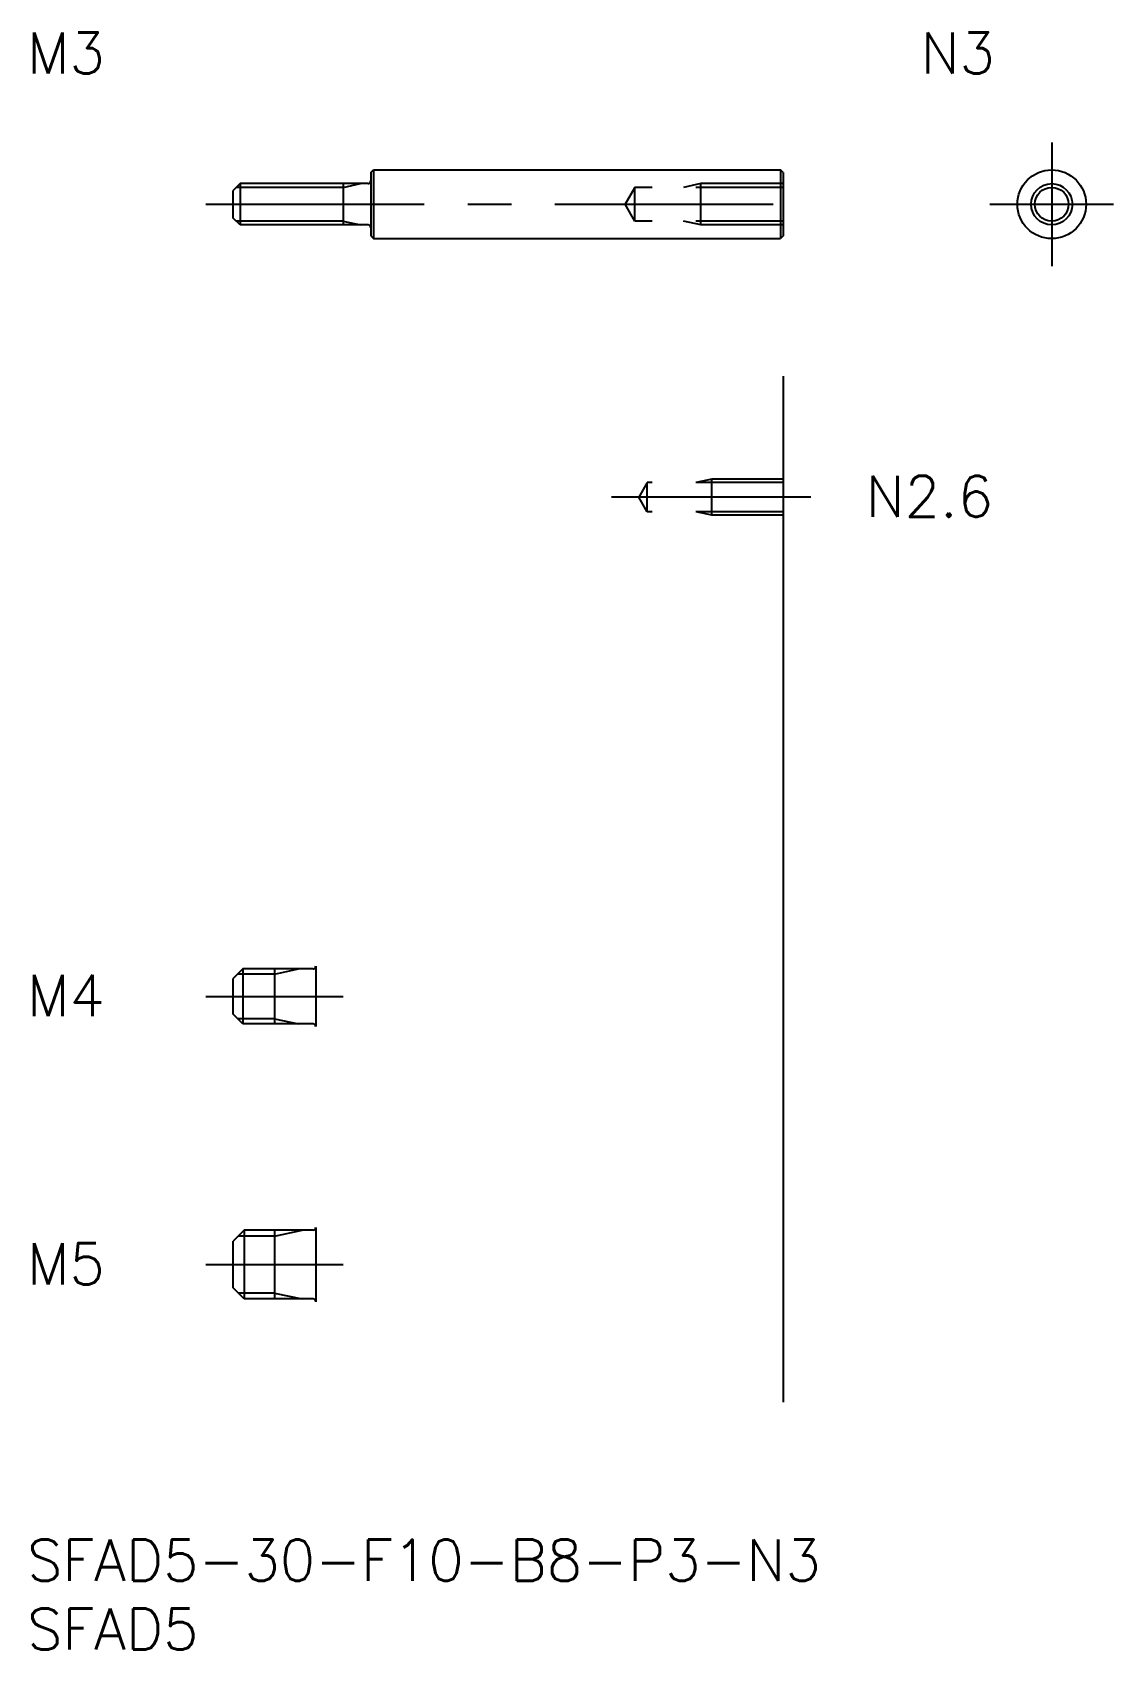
# Model space of a CAD drawing. Extents: x 0 to 79, y -8 to 110.
import ezdxf

# ---------------------------------------------------------------- set-up
doc = ezdxf.new("R2010")
doc.units = 0
doc.header["$LTSCALE"] = 0.5
doc.linetypes.add('CENTER', pattern=[50.8, 31.75, -6.35, 6.35, -6.35])
doc.linetypes.add('DASHED', pattern=[19.05, 12.7, -6.35])
for name, color, linetype in [('MSM_CENTER', 1, 'CENTER'), ('MSM_CONTINUOUS', 7, 'CONTINUOUS'), ('MSM_DASHED', 4, 'DASHED'), ('MSM_NARROW', 5, 'CONTINUOUS'), ('MSM_PART_NUMBER', 7, 'CONTINUOUS')]:
    doc.layers.add(name, color=color, linetype=linetype)
doc.styles.get("Standard").update_dxf_attribs({"font": 'txt.shx', "height": 1, "bigfont": 'bigfont.shx'})

# ---------------------------------------------------------------- blocks, each defined once
blk = doc.blocks.new('*U8')
at = {"layer": 'MSM_PART_NUMBER'}
blk.add_text('SFAD5-30-F10-B8-P3-N3', height=3, dxfattribs=at).set_placement((0, -3))
blk = doc.blocks.new('*U9')
at = {"layer": 'MSM_PART_NUMBER'}
blk.add_text('SFAD5', height=3, dxfattribs=at).set_placement((0, -8))
blk = doc.blocks.new('*U10')
at = {"layer": 'MSM_PART_NUMBER'}
blk.add_text('M5', height=3, dxfattribs=at).set_placement((0, 18.56))
blk = doc.blocks.new('*U11')
at = {"layer": 'MSM_PART_NUMBER'}
blk.add_text('M4', height=3, dxfattribs=at).set_placement((0, 38.06))
blk = doc.blocks.new('*U12')
at = {"layer": 'MSM_PART_NUMBER'}
blk.add_text('M3', height=3, dxfattribs=at).set_placement((0, 106.6))
blk = doc.blocks.new('*U13')
at = {"layer": 'MSM_PART_NUMBER'}
blk.add_text('N3', height=3, rotation=360, dxfattribs=at).set_placement((65, 106.6))
blk = doc.blocks.new('*U14')
at = {"layer": 'MSM_PART_NUMBER'}
blk.add_text('N2.6', height=3, dxfattribs=at).set_placement((61, 74.36))

msp = doc.modelspace()

# ---------------------------------------------------------------- linework, layer by layer
at = {"layer": 'MSM_CENTER'}
for p, q in [((74.53, 101.6), (74.53, 92.6)), ((13, 97.1), (57, 97.1)), ((70.03, 97.1), (79.03, 97.1)), ((57, 75.8), (42.5, 75.8)), ((13, 39.5), (23, 39.5)), ((13, 20), (23, 20))]:
    msp.add_line(p, q, dxfattribs=at)
at = {"layer": 'MSM_CONTINUOUS'}
for p, q in [((25, 99.4), (25.2, 99.6)), ((25, 99.4), (25, 94.8)), ((25.2, 99.6), (54.8, 99.6)), ((25.2, 99.6), (25.2, 94.6)), ((54.8, 99.6), (54.8, 94.6)), ((55, 99.4), (54.8, 99.6)), ((55, 99.4), (55, 94.8)), ((15.5, 98.6), (15, 98.1)), ((15, 96.1), (15, 98.1)), ((24.8, 98.6), (15.5, 98.6)), ((15.5, 98.6), (15.5, 95.6)), ((23, 98.6), (23, 95.6)), ((15.5, 95.6), (15, 96.1)), ((24.8, 95.6), (15.5, 95.6)), ((25, 94.8), (25.2, 94.6)), ((25.2, 94.6), (54.8, 94.6)), ((55, 94.8), (54.8, 94.6)), ((55, 84.6), (55, 10)), ((15.7, 41.5), (15, 40.8)), ((20.8, 41.5), (15.7, 41.5)), ((15.7, 41.5), (15.7, 37.5)), ((18, 41.5), (18, 37.5)), ((21, 41.7), (21, 37.3)), ((15, 38.2), (15, 40.8)), ((15.7, 37.5), (15, 38.2)), ((20.8, 37.5), (15.7, 37.5)), ((15.8, 22.5), (15, 21.7)), ((20.8, 22.5), (15.8, 22.5)), ((15.8, 22.5), (15.8, 17.5)), ((18, 22.5), (18, 17.5)), ((21, 22.7), (21, 17.3)), ((15, 18.3), (15, 21.7)), ((15.8, 17.5), (15, 18.3)), ((20.8, 17.5), (15.8, 17.5))]:
    msp.add_line(p, q, dxfattribs=at)
for radius in [2.5, 1.23]:
    msp.add_circle((74.53, 97.1), radius, dxfattribs=at)
for centre, start, end in [((24.8, 98.8), 270, 0), ((24.8, 95.4), 0, 90), ((20.8, 41.7), 270, 0), ((20.8, 37.3), 0, 90), ((20.8, 22.7), 270, 0), ((20.8, 17.3), 0, 90)]:
    msp.add_arc(centre, 0.2, start, end, dxfattribs=at)
at = {"layer": 'MSM_DASHED'}
for p, q in [((44.21, 98.33), (43.5, 97.1)), ((55, 98.33), (44.21, 98.33)), ((44.21, 95.87), (44.21, 98.33)), ((49, 98.6), (47.75, 98.33)), ((55, 98.6), (49, 98.6)), ((49, 95.6), (49, 98.6)), ((44.21, 95.87), (43.5, 97.1)), ((55, 95.87), (44.21, 95.87)), ((49, 95.6), (47.75, 95.87)), ((55, 95.6), (49, 95.6)), ((45.11, 76.86), (44.5, 75.8)), ((55, 76.86), (45.11, 76.86)), ((45.11, 74.74), (45.11, 76.86)), ((49.8, 77.1), (48.67, 76.86)), ((55, 77.1), (49.8, 77.1)), ((49.8, 74.5), (49.8, 77.1)), ((45.11, 74.74), (44.5, 75.8)), ((55, 74.74), (45.11, 74.74)), ((49.8, 74.5), (48.67, 74.74)), ((55, 74.5), (49.8, 74.5))]:
    msp.add_line(p, q, dxfattribs=at)
at = {"layer": 'MSM_NARROW'}
for p, q in [((23, 98.33), (15.23, 98.33)), ((23, 98.33), (24.25, 98.6)), ((23, 95.87), (15.23, 95.87)), ((23, 95.87), (24.25, 95.6)), ((18, 41.12), (19.75, 41.5)), ((18, 41.12), (15.32, 41.12)), ((18, 37.88), (15.32, 37.88)), ((18, 37.88), (19.75, 37.5)), ((18, 22.07), (20, 22.5)), ((18, 22.07), (15.37, 22.07)), ((18, 17.93), (15.37, 17.93)), ((18, 17.93), (20, 17.5))]:
    msp.add_line(p, q, dxfattribs=at)
msp.add_circle((74.53, 97.1), 1.5, dxfattribs=at)

# ---------------------------------------------------------------- block references
at = {"layer": 'MSM_CONTINUOUS'}
for name in ['*U12', '*U13', '*U14', '*U11', '*U10', '*U8', '*U9']:
    msp.add_blockref(name, (0, 0), dxfattribs=at)

doc.saveas('drawing.dxf')
